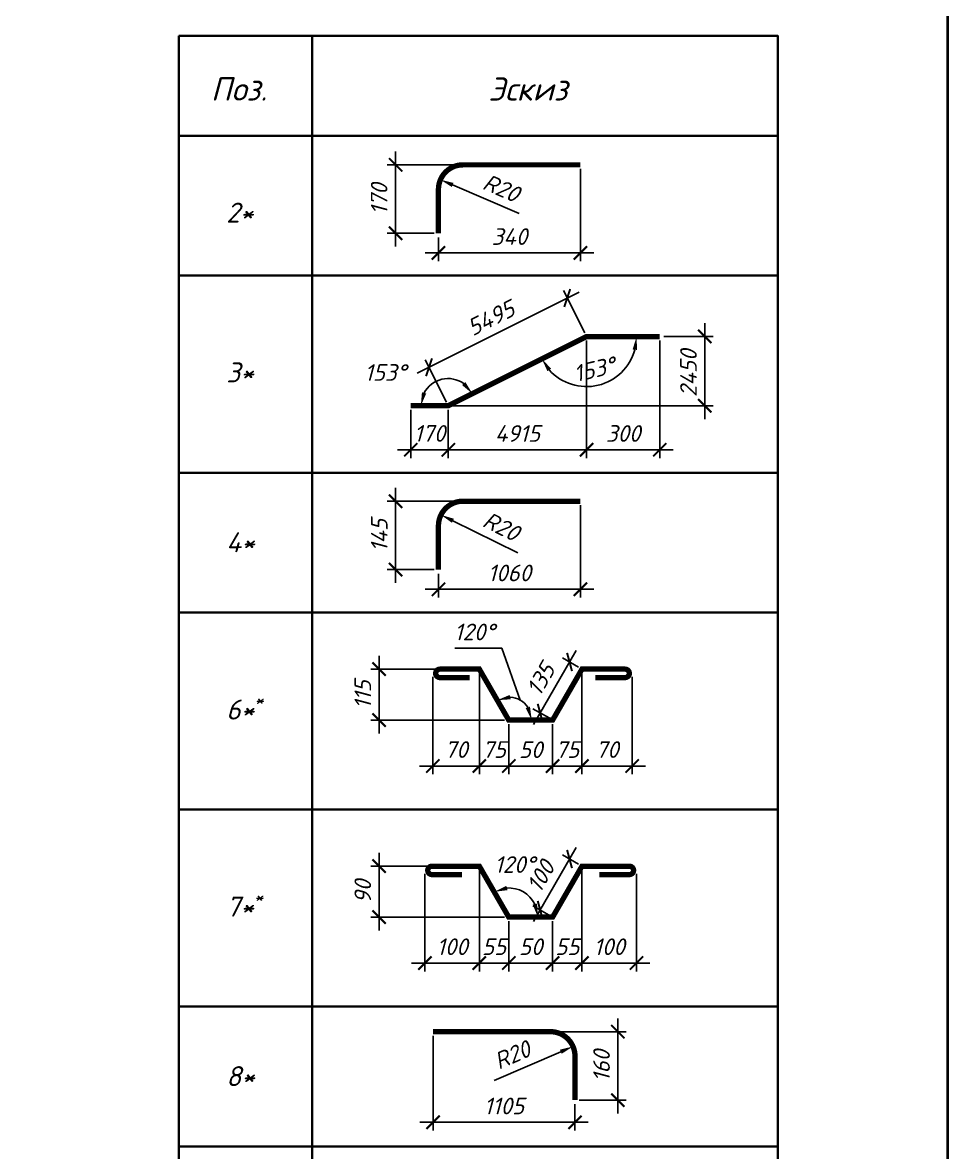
# Model space of a CAD drawing. Header units: millimetres. Extents: x -79646 to 95064, y -231229 to -58107.
# Drawn here: x 57563 to 71457, y -214370 to -197402 of the extents above; entities that cross this region are included whole.
import ezdxf

# ---------------------------------------------------------------- set-up
doc = ezdxf.new("R2010")
doc.units = ezdxf.units.MM
doc.header["$PDMODE"] = 3
doc.layers.get('0').update_dxf_attribs({"lineweight": 5})
doc.layers.get('Defpoints').update_dxf_attribs({"lineweight": 0})
for name, color, linetype, lineweight in [('#Dimensions', 7, 'Continuous', 9), ('#Арматура', 152, 'Continuous', 30), ('k_ Рамка', 7, 'Continuous', 35)]:
    doc.layers.add(name, color=color, linetype=linetype, lineweight=lineweight)
doc.styles.add('ESKDW', font='eskdw.shx', dxfattribs={"oblique": 15})
doc.styles.add('STEP PR', font='isocpeui.ttf')
doc.dimstyles.new('SPDS', dxfattribs={"dimscale": 50, "dimtxt": 2.5, "dimasz": 2, "dimexe": 1.25, "dimexo": 0.625, "dimtad": 1, "dimdec": 0, "dimrnd": 0.001, "dimtxsty": 'ESKDW', "dimblk": 'ARCHTICK', "dimcen": 2.5, "dimdle": 2, "dimclrd": 256, "dimclre": 256, "dimclrt": 7, "dimadec": 0, "dimazin": 2, "dimtfac": 0.75, "dimtdec": 0, "dimtmove": 1, "dimatfit": 3, "dimfxl": 1, "dimtolj": 1, "dimarcsym": 1})

# ---------------------------------------------------------------- blocks, each defined once
blk = doc.blocks.new('_ArchTick')
at = {"color": 0, "linetype": 'ByBlock', "const_width": 0.15}
blk.add_lwpolyline([(-0.5, -0.5), (0.5, 0.5)], dxfattribs=at)
blk = doc.blocks.new('*D1271')
at = {"layer": '#Dimensions', "lineweight": -2, "transparency": 16777216}
for p, q in [((63608, -210186), (63608, -211651)), ((64425, -210134), (64425, -211651)), ((63408, -211526), (64625, -211526))]:
    blk.add_line(p, q, dxfattribs=at)
at = {"layer": 'Defpoints', "color": 0, "lineweight": 0, "transparency": 16777216}
for p in [(63608, -210123), (64425, -210071), (64425, -211526)]:
    blk.add_point(p, dxfattribs=at)
at = {"layer": '#Dimensions', "lineweight": -2, "transparency": 16777216, "xscale": 200, "yscale": 200, "zscale": 200, "rotation": 180}
blk.add_blockref('_ArchTick', (63608, -211526), dxfattribs=at)
at = {"layer": '#Dimensions', "lineweight": -2, "transparency": 16777216, "xscale": 200, "yscale": 200, "zscale": 200}
blk.add_blockref('_ArchTick', (64425, -211526), dxfattribs=at)
at = {"layer": '#Dimensions', "transparency": 16777216, "insert": (64016, -211281), "char_height": 250, "attachment_point": 5, "style": 'STEP PR'}
blk.add_mtext('\\A1;100', dxfattribs=at)
blk = doc.blocks.new('*D1272')
at = {"layer": '#Dimensions', "lineweight": -2, "transparency": 16777216}
for p, q in [((64425, -210134), (64425, -211651)), ((64867, -210899), (64867, -211651)), ((64225, -211526), (65067, -211526))]:
    blk.add_line(p, q, dxfattribs=at)
at = {"layer": 'Defpoints', "color": 0, "lineweight": 0, "transparency": 16777216}
for p in [(64425, -210071), (64867, -210836), (64867, -211526)]:
    blk.add_point(p, dxfattribs=at)
at = {"layer": '#Dimensions', "lineweight": -2, "transparency": 16777216, "xscale": 200, "yscale": 200, "zscale": 200, "rotation": 180}
blk.add_blockref('_ArchTick', (64425, -211526), dxfattribs=at)
at = {"layer": '#Dimensions', "lineweight": -2, "transparency": 16777216, "xscale": 200, "yscale": 200, "zscale": 200}
blk.add_blockref('_ArchTick', (64867, -211526), dxfattribs=at)
at = {"layer": '#Dimensions', "transparency": 16777216, "insert": (64646, -211281), "char_height": 250, "attachment_point": 5, "style": 'STEP PR'}
blk.add_mtext('\\A1;55', dxfattribs=at)
blk = doc.blocks.new('*D1273')
at = {"layer": '#Dimensions', "lineweight": -2, "transparency": 16777216}
for p, q in [((64867, -210899), (64867, -211651)), ((65526, -210899), (65526, -211651)), ((64667, -211526), (65726, -211526))]:
    blk.add_line(p, q, dxfattribs=at)
at = {"layer": 'Defpoints', "color": 0, "lineweight": 0, "transparency": 16777216}
for p in [(64867, -210836), (65526, -210836), (65526, -211526)]:
    blk.add_point(p, dxfattribs=at)
at = {"layer": '#Dimensions', "lineweight": -2, "transparency": 16777216, "xscale": 200, "yscale": 200, "zscale": 200, "rotation": 180}
blk.add_blockref('_ArchTick', (64867, -211526), dxfattribs=at)
at = {"layer": '#Dimensions', "lineweight": -2, "transparency": 16777216, "xscale": 200, "yscale": 200, "zscale": 200}
blk.add_blockref('_ArchTick', (65526, -211526), dxfattribs=at)
at = {"layer": '#Dimensions', "transparency": 16777216, "insert": (65196, -211281), "char_height": 250, "attachment_point": 5, "style": 'STEP PR'}
blk.add_mtext('\\A1;50', dxfattribs=at)
blk = doc.blocks.new('*D1274')
at = {"layer": '#Dimensions', "lineweight": -2, "transparency": 16777216}
for p, q in [((62919, -211036), (62919, -209871)), ((63651, -210071), (62794, -210071)), ((64804, -210836), (62794, -210836))]:
    blk.add_line(p, q, dxfattribs=at)
at = {"layer": 'Defpoints', "color": 0, "lineweight": 0, "transparency": 16777216}
for p in [(62919, -210071), (63713, -210071), (64867, -210836)]:
    blk.add_point(p, dxfattribs=at)
at = {"layer": '#Dimensions', "lineweight": -2, "transparency": 16777216, "xscale": 200, "yscale": 200, "zscale": 200}
for p, rotation in [((62919, -210071), 90), ((62919, -210836), 270)]:
    blk.add_blockref('_ArchTick', p, dxfattribs=dict(at, rotation=rotation))
at = {"layer": '#Dimensions', "transparency": 16777216, "insert": (62674, -210454), "char_height": 250, "attachment_point": 5, "rotation": 90, "style": 'STEP PR'}
blk.add_mtext('\\A1;90', dxfattribs=at)
blk = doc.blocks.new('*D1275')
at = {"layer": '#Dimensions', "lineweight": -2, "transparency": 16777216}
for p, q in [((65967, -210134), (65967, -211651)), ((66785, -210186), (66785, -211651)), ((66985, -211526), (65767, -211526))]:
    blk.add_line(p, q, dxfattribs=at)
at = {"layer": 'Defpoints', "color": 0, "lineweight": 0, "transparency": 16777216}
for p in [(65967, -210071), (66785, -210123), (65967, -211526)]:
    blk.add_point(p, dxfattribs=at)
at = {"layer": '#Dimensions', "lineweight": -2, "transparency": 16777216, "xscale": 200, "yscale": 200, "zscale": 200, "rotation": 180}
blk.add_blockref('_ArchTick', (65967, -211526), dxfattribs=at)
at = {"layer": '#Dimensions', "lineweight": -2, "transparency": 16777216, "xscale": 200, "yscale": 200, "zscale": 200}
blk.add_blockref('_ArchTick', (66785, -211526), dxfattribs=at)
at = {"layer": '#Dimensions', "transparency": 16777216, "insert": (66376, -211281), "char_height": 250, "attachment_point": 5, "style": 'STEP PR'}
blk.add_mtext('\\A1;100', dxfattribs=at)
blk = doc.blocks.new('*D1276')
at = {"layer": '#Dimensions', "lineweight": -2, "transparency": 16777216}
for p, q in [((65967, -210134), (65967, -211651)), ((65526, -210899), (65526, -211651)), ((66167, -211526), (65326, -211526))]:
    blk.add_line(p, q, dxfattribs=at)
at = {"layer": 'Defpoints', "color": 0, "lineweight": 0, "transparency": 16777216}
for p in [(65967, -210071), (65526, -210836), (65526, -211526)]:
    blk.add_point(p, dxfattribs=at)
at = {"layer": '#Dimensions', "lineweight": -2, "transparency": 16777216, "xscale": 200, "yscale": 200, "zscale": 200, "rotation": 180}
blk.add_blockref('_ArchTick', (65526, -211526), dxfattribs=at)
at = {"layer": '#Dimensions', "lineweight": -2, "transparency": 16777216, "xscale": 200, "yscale": 200, "zscale": 200}
blk.add_blockref('_ArchTick', (65967, -211526), dxfattribs=at)
at = {"layer": '#Dimensions', "transparency": 16777216, "insert": (65746, -211281), "char_height": 250, "attachment_point": 5, "style": 'STEP PR'}
blk.add_mtext('\\A1;55', dxfattribs=at)
blk = doc.blocks.new('*D1292')
at = {"layer": '#Dimensions', "lineweight": -2, "transparency": 16777216}
for p, q in [((65943, -199601), (65943, -200986)), ((63811, -200629), (63811, -200986)), ((63611, -200861), (66143, -200861))]:
    blk.add_line(p, q, dxfattribs=at)
at = {"layer": 'Defpoints', "color": 0, "lineweight": 0, "transparency": 16777216}
for p in [(65943, -199538), (63811, -200567), (65943, -200861)]:
    blk.add_point(p, dxfattribs=at)
at = {"layer": '#Dimensions', "lineweight": -2, "transparency": 16777216, "xscale": 200, "yscale": 200, "zscale": 200, "rotation": 180}
blk.add_blockref('_ArchTick', (63811, -200861), dxfattribs=at)
at = {"layer": '#Dimensions', "lineweight": -2, "transparency": 16777216, "xscale": 200, "yscale": 200, "zscale": 200}
blk.add_blockref('_ArchTick', (65943, -200861), dxfattribs=at)
at = {"layer": '#Dimensions', "transparency": 16777216, "insert": (64877, -200616), "char_height": 250, "attachment_point": 5, "style": 'STEP PR'}
blk.add_mtext('\\A1;340', dxfattribs=at)
blk = doc.blocks.new('*D1280')
at = {"layer": '#Dimensions', "lineweight": -2, "transparency": 16777216}
for p, q in [((63167, -199338), (63167, -200767)), ((65881, -199538), (63042, -199538)), ((63748, -200567), (63042, -200567))]:
    blk.add_line(p, q, dxfattribs=at)
at = {"layer": 'Defpoints', "color": 0, "lineweight": 0, "transparency": 16777216}
for p in [(65943, -199538), (63167, -200567), (63811, -200567)]:
    blk.add_point(p, dxfattribs=at)
at = {"layer": '#Dimensions', "lineweight": -2, "transparency": 16777216, "xscale": 200, "yscale": 200, "zscale": 200}
for p, rotation in [((63167, -199538), 90), ((63167, -200567), 270)]:
    blk.add_blockref('_ArchTick', p, dxfattribs=dict(at, rotation=rotation))
at = {"layer": '#Dimensions', "transparency": 16777216, "insert": (62920, -200053), "char_height": 250, "attachment_point": 5, "rotation": 90, "style": 'STEP PR'}
blk.add_mtext('\\A1;170', dxfattribs=at)
blk = doc.blocks.new('*D1290')
at = {"layer": '#Dimensions', "lineweight": -2, "transparency": 16777216}
blk.add_arc((63955, -203157), 409, 54.8737, 151.6913, dxfattribs=at)
at = {"layer": '#Dimensions', "lineweight": 0, "transparency": 16777216}
for points in [[(64216, -202801), (64165, -202845), (64321, -202975)], [(63627, -202972), (63563, -202955), (63546, -203157)]]:
    blk.add_solid(points, dxfattribs=at)
at = {"layer": 'Defpoints', "color": 0, "lineweight": 0, "transparency": 16777216}
for p in [(64042, -202758), (64633, -202819), (63395, -203157), (63951, -203157), (63959, -203155)]:
    blk.add_point(p, dxfattribs=at)
at = {"layer": '#Dimensions', "transparency": 16777216, "insert": (63013, -202657), "char_height": 250, "attachment_point": 5, "style": 'STEP PR'}
blk.add_mtext('\\A1;153°', dxfattribs=at)
blk = doc.blocks.new('*D1291')
at = {"layer": '#Dimensions', "lineweight": -2, "transparency": 16777216}
blk.add_arc((66036, -202117), 752, 221.8518, 344.7133, dxfattribs=at)
at = {"layer": '#Dimensions', "lineweight": 0, "transparency": 16777216}
for points in [[(66728, -202311), (66794, -202320), (66788, -202117)], [(65448, -202637), (65504, -202600), (65364, -202453)]]:
    blk.add_solid(points, dxfattribs=at)
at = {"layer": 'Defpoints', "color": 0, "lineweight": 0, "transparency": 16777216}
for p in [(66036, -202117), (66036, -202117), (67136, -202117), (64633, -202819), (65876, -202851)]:
    blk.add_point(p, dxfattribs=at)
at = {"layer": '#Dimensions', "transparency": 16777216, "insert": (66153, -202610), "char_height": 250, "attachment_point": 5, "rotation": 13.2825, "style": 'STEP PR'}
blk.add_mtext('\\A1;153°', dxfattribs=at)
blk = doc.blocks.new('*D1277')
at = {"layer": '#Dimensions', "lineweight": -2, "transparency": 16777216}
for p, q in [((63395, -203220), (63395, -203943)), ((63959, -203220), (63959, -203943)), ((63195, -203818), (64159, -203818))]:
    blk.add_line(p, q, dxfattribs=at)
at = {"layer": 'Defpoints', "color": 0, "lineweight": 0, "transparency": 16777216}
for p in [(63395, -203157), (63959, -203157), (63959, -203818)]:
    blk.add_point(p, dxfattribs=at)
at = {"layer": '#Dimensions', "lineweight": -2, "transparency": 16777216, "xscale": 200, "yscale": 200, "zscale": 200, "rotation": 180}
blk.add_blockref('_ArchTick', (63395, -203818), dxfattribs=at)
at = {"layer": '#Dimensions', "lineweight": -2, "transparency": 16777216, "xscale": 200, "yscale": 200, "zscale": 200}
blk.add_blockref('_ArchTick', (63959, -203818), dxfattribs=at)
at = {"layer": '#Dimensions', "transparency": 16777216, "insert": (63677, -203572), "char_height": 250, "attachment_point": 5, "style": 'STEP PR'}
blk.add_mtext('\\A1;170', dxfattribs=at)
blk = doc.blocks.new('*D1278')
at = {"layer": '#Dimensions', "lineweight": -2, "transparency": 16777216}
for p, q in [((66036, -202179), (66036, -203943)), ((63959, -203220), (63959, -203943)), ((63759, -203818), (66236, -203818))]:
    blk.add_line(p, q, dxfattribs=at)
at = {"layer": 'Defpoints', "color": 0, "lineweight": 0, "transparency": 16777216}
for p in [(66036, -202117), (63959, -203157), (66036, -203818)]:
    blk.add_point(p, dxfattribs=at)
at = {"layer": '#Dimensions', "lineweight": -2, "transparency": 16777216, "xscale": 200, "yscale": 200, "zscale": 200, "rotation": 180}
blk.add_blockref('_ArchTick', (63959, -203818), dxfattribs=at)
at = {"layer": '#Dimensions', "lineweight": -2, "transparency": 16777216, "xscale": 200, "yscale": 200, "zscale": 200}
blk.add_blockref('_ArchTick', (66036, -203818), dxfattribs=at)
at = {"layer": '#Dimensions', "transparency": 16777216, "insert": (64998, -203573), "char_height": 250, "attachment_point": 5, "style": 'STEP PR'}
blk.add_mtext('\\A1;4915', dxfattribs=at)
blk = doc.blocks.new('*D1281')
at = {"layer": '#Dimensions', "lineweight": -2, "transparency": 16777216}
for p, q in [((66036, -202179), (66036, -203943)), ((67136, -202179), (67136, -203943)), ((65836, -203818), (67336, -203818))]:
    blk.add_line(p, q, dxfattribs=at)
at = {"layer": 'Defpoints', "color": 0, "lineweight": 0, "transparency": 16777216}
for p in [(66036, -202117), (67136, -202117), (67136, -203818)]:
    blk.add_point(p, dxfattribs=at)
at = {"layer": '#Dimensions', "lineweight": -2, "transparency": 16777216, "xscale": 200, "yscale": 200, "zscale": 200, "rotation": 180}
blk.add_blockref('_ArchTick', (66036, -203818), dxfattribs=at)
at = {"layer": '#Dimensions', "lineweight": -2, "transparency": 16777216, "xscale": 200, "yscale": 200, "zscale": 200}
blk.add_blockref('_ArchTick', (67136, -203818), dxfattribs=at)
at = {"layer": '#Dimensions', "transparency": 16777216, "insert": (66586, -203573), "char_height": 250, "attachment_point": 5, "style": 'STEP PR'}
blk.add_mtext('\\A1;300', dxfattribs=at)
blk = doc.blocks.new('*D1282')
at = {"layer": '#Dimensions', "lineweight": -2, "transparency": 16777216}
for p, q in [((67812, -201917), (67812, -203357)), ((67198, -202117), (67937, -202117)), ((64013, -203157), (67937, -203157))]:
    blk.add_line(p, q, dxfattribs=at)
at = {"layer": 'Defpoints', "color": 0, "lineweight": 0, "transparency": 16777216}
for p in [(67136, -202117), (63951, -203157), (67812, -203157)]:
    blk.add_point(p, dxfattribs=at)
at = {"layer": '#Dimensions', "lineweight": -2, "transparency": 16777216, "xscale": 200, "yscale": 200, "zscale": 200}
for p, rotation in [((67812, -202117), 90), ((67812, -203157), 270)]:
    blk.add_blockref('_ArchTick', p, dxfattribs=dict(at, rotation=rotation))
at = {"layer": '#Dimensions', "transparency": 16777216, "insert": (67567, -202669), "char_height": 250, "attachment_point": 5, "rotation": 90, "style": 'STEP PR'}
blk.add_mtext('\\A1;2450', dxfattribs=at)
blk = doc.blocks.new('*D1279')
at = {"layer": '#Dimensions', "lineweight": -2, "transparency": 16777216}
for p, q in [((63490, -202669), (65925, -201449)), ((66008, -202061), (65690, -201427)), ((63931, -203102), (63613, -202467))]:
    blk.add_line(p, q, dxfattribs=at)
at = {"layer": 'Defpoints', "color": 0, "lineweight": 0, "transparency": 16777216}
for p in [(65746, -201538), (66036, -202117), (63959, -203157)]:
    blk.add_point(p, dxfattribs=at)
at = {"layer": '#Dimensions', "lineweight": -2, "transparency": 16777216, "xscale": 200, "yscale": 200, "zscale": 200}
for p, rotation in [((65746, -201538), 26.60929925310352), ((63669, -202579), 206.6092992531036)]:
    blk.add_blockref('_ArchTick', p, dxfattribs=dict(at, rotation=rotation))
at = {"layer": '#Dimensions', "transparency": 16777216, "insert": (64598, -201840), "char_height": 250, "attachment_point": 5, "rotation": 26.6093, "style": 'STEP PR'}
blk.add_mtext('\\A1;5495', dxfattribs=at)
blk = doc.blocks.new('*D1293')
at = {"layer": '#Dimensions', "lineweight": -2, "transparency": 16777216}
for p, q in [((65943, -204652), (65943, -206038)), ((63811, -205681), (63811, -206038)), ((63611, -205913), (66143, -205913))]:
    blk.add_line(p, q, dxfattribs=at)
at = {"layer": 'Defpoints', "color": 0, "lineweight": 0, "transparency": 16777216}
for p in [(65943, -204590), (63811, -205618), (65943, -205913)]:
    blk.add_point(p, dxfattribs=at)
at = {"layer": '#Dimensions', "lineweight": -2, "transparency": 16777216, "xscale": 200, "yscale": 200, "zscale": 200, "rotation": 180}
blk.add_blockref('_ArchTick', (63811, -205913), dxfattribs=at)
at = {"layer": '#Dimensions', "lineweight": -2, "transparency": 16777216, "xscale": 200, "yscale": 200, "zscale": 200}
blk.add_blockref('_ArchTick', (65943, -205913), dxfattribs=at)
at = {"layer": '#Dimensions', "transparency": 16777216, "insert": (64877, -205668), "char_height": 250, "attachment_point": 5, "style": 'STEP PR'}
blk.add_mtext('\\A1;1060', dxfattribs=at)
blk = doc.blocks.new('*D1283')
at = {"layer": '#Dimensions', "lineweight": -2, "transparency": 16777216}
for p, q in [((63167, -204390), (63167, -205818)), ((65881, -204590), (63042, -204590)), ((63748, -205618), (63042, -205618))]:
    blk.add_line(p, q, dxfattribs=at)
at = {"layer": 'Defpoints', "color": 0, "lineweight": 0, "transparency": 16777216}
for p in [(65943, -204590), (63167, -205618), (63811, -205618)]:
    blk.add_point(p, dxfattribs=at)
at = {"layer": '#Dimensions', "lineweight": -2, "transparency": 16777216, "xscale": 200, "yscale": 200, "zscale": 200}
for p, rotation in [((63167, -204590), 90), ((63167, -205618), 270)]:
    blk.add_blockref('_ArchTick', p, dxfattribs=dict(at, rotation=rotation))
at = {"layer": '#Dimensions', "transparency": 16777216, "insert": (62922, -205104), "char_height": 250, "attachment_point": 5, "rotation": 90, "style": 'STEP PR'}
blk.add_mtext('\\A1;145', dxfattribs=at)
blk = doc.blocks.new('*D1287')
at = {"layer": '#Dimensions', "lineweight": -2, "transparency": 16777216}
for p, q in [((65239, -210902), (65880, -209790)), ((65913, -210040), (65672, -209901)), ((65472, -210805), (65230, -210666))]:
    blk.add_line(p, q, dxfattribs=at)
at = {"layer": 'Defpoints', "color": 0, "lineweight": 0, "transparency": 16777216}
for p in [(65780, -209964), (65967, -210071), (65526, -210836)]:
    blk.add_point(p, dxfattribs=at)
at = {"layer": '#Dimensions', "lineweight": -2, "transparency": 16777216, "xscale": 200, "yscale": 200, "zscale": 200}
for p, rotation in [((65780, -209964), 60.00000000000357), ((65339, -210729), 240.0000000000036)]:
    blk.add_blockref('_ArchTick', p, dxfattribs=dict(at, rotation=rotation))
at = {"layer": '#Dimensions', "transparency": 16777216, "insert": (65347, -210224), "char_height": 250, "attachment_point": 5, "rotation": 60, "style": 'STEP PR'}
blk.add_mtext('\\A1;100', dxfattribs=at)
blk = doc.blocks.new('*D1286')
at = {"layer": '#Dimensions', "lineweight": -2, "transparency": 16777216}
blk.add_arc((64867, -210836), 438, 26.3948, 93.6052, dxfattribs=at)
at = {"layer": '#Dimensions', "lineweight": 0, "transparency": 16777216}
for points in [[(64849, -210431), (64830, -210367), (64648, -210457)], [(65292, -210634), (65227, -210649), (65305, -210836)]]:
    blk.add_solid(points, dxfattribs=at)
at = {"layer": 'Defpoints', "color": 0, "lineweight": 0, "transparency": 16777216}
for p in [(64425, -210071), (65202, -210555), (64867, -210836), (64867, -210836), (65526, -210836)]:
    blk.add_point(p, dxfattribs=at)
at = {"layer": '#Dimensions', "transparency": 16777216, "insert": (64956, -210047), "char_height": 250, "attachment_point": 5, "style": 'STEP PR'}
blk.add_mtext('\\A1;120°', dxfattribs=at)
blk = doc.blocks.new('*D1288')
at = {"layer": '#Dimensions', "lineweight": -2, "transparency": 16777216}
for p, q in [((63730, -212619), (63730, -214043)), ((65862, -213647), (65862, -214043)), ((66062, -213918), (63530, -213918))]:
    blk.add_line(p, q, dxfattribs=at)
at = {"layer": 'Defpoints', "color": 0, "lineweight": 0, "transparency": 16777216}
for p in [(63730, -212557), (65862, -213585), (63730, -213918)]:
    blk.add_point(p, dxfattribs=at)
at = {"layer": '#Dimensions', "lineweight": -2, "transparency": 16777216, "xscale": 200, "yscale": 200, "zscale": 200, "rotation": 180}
blk.add_blockref('_ArchTick', (63730, -213918), dxfattribs=at)
at = {"layer": '#Dimensions', "lineweight": -2, "transparency": 16777216, "xscale": 200, "yscale": 200, "zscale": 200}
blk.add_blockref('_ArchTick', (65862, -213918), dxfattribs=at)
at = {"layer": '#Dimensions', "transparency": 16777216, "insert": (64796, -213673), "char_height": 250, "attachment_point": 5, "style": 'STEP PR'}
blk.add_mtext('\\A1;1105', dxfattribs=at)
blk = doc.blocks.new('*D1268')
at = {"layer": '#Dimensions', "lineweight": -2, "transparency": 16777216}
for p, q in [((66506, -212357), (66506, -213785)), ((65556, -212557), (66631, -212557)), ((65925, -213585), (66631, -213585))]:
    blk.add_line(p, q, dxfattribs=at)
at = {"layer": 'Defpoints', "color": 0, "lineweight": 0, "transparency": 16777216}
for p in [(65493, -212557), (65862, -213585), (66506, -213585)]:
    blk.add_point(p, dxfattribs=at)
at = {"layer": '#Dimensions', "lineweight": -2, "transparency": 16777216, "xscale": 200, "yscale": 200, "zscale": 200}
for p, rotation in [((66506, -212557), 90), ((66506, -213585), 270)]:
    blk.add_blockref('_ArchTick', p, dxfattribs=dict(at, rotation=rotation))
at = {"layer": '#Dimensions', "transparency": 16777216, "insert": (66261, -213071), "char_height": 250, "attachment_point": 5, "rotation": 90, "style": 'STEP PR'}
blk.add_mtext('\\A1;160', dxfattribs=at)
blk = doc.blocks.new('*D1307')
at = {"layer": '#Dimensions', "lineweight": -2, "transparency": 16777216}
for p, q in [((63726, -207227), (63726, -208692)), ((64425, -207175), (64425, -208692)), ((63526, -208567), (64625, -208567))]:
    blk.add_line(p, q, dxfattribs=at)
at = {"layer": 'Defpoints', "color": 0, "lineweight": 0, "transparency": 16777216}
for p in [(63726, -207164), (64425, -207112), (64425, -208567)]:
    blk.add_point(p, dxfattribs=at)
at = {"layer": '#Dimensions', "lineweight": -2, "transparency": 16777216, "xscale": 200, "yscale": 200, "zscale": 200, "rotation": 180}
blk.add_blockref('_ArchTick', (63726, -208567), dxfattribs=at)
at = {"layer": '#Dimensions', "lineweight": -2, "transparency": 16777216, "xscale": 200, "yscale": 200, "zscale": 200}
blk.add_blockref('_ArchTick', (64425, -208567), dxfattribs=at)
at = {"layer": '#Dimensions', "transparency": 16777216, "insert": (64076, -208320), "char_height": 250, "attachment_point": 5, "style": 'STEP PR'}
blk.add_mtext('\\A1;70', dxfattribs=at)
blk = doc.blocks.new('*D1308')
at = {"layer": '#Dimensions', "lineweight": -2, "transparency": 16777216}
for p, q in [((64425, -207175), (64425, -208692)), ((64867, -207940), (64867, -208692)), ((64225, -208567), (65067, -208567))]:
    blk.add_line(p, q, dxfattribs=at)
at = {"layer": 'Defpoints', "color": 0, "lineweight": 0, "transparency": 16777216}
for p in [(64425, -207112), (64867, -207877), (64867, -208567)]:
    blk.add_point(p, dxfattribs=at)
at = {"layer": '#Dimensions', "lineweight": -2, "transparency": 16777216, "xscale": 200, "yscale": 200, "zscale": 200, "rotation": 180}
blk.add_blockref('_ArchTick', (64425, -208567), dxfattribs=at)
at = {"layer": '#Dimensions', "lineweight": -2, "transparency": 16777216, "xscale": 200, "yscale": 200, "zscale": 200}
blk.add_blockref('_ArchTick', (64867, -208567), dxfattribs=at)
at = {"layer": '#Dimensions', "transparency": 16777216, "insert": (64646, -208320), "char_height": 250, "attachment_point": 5, "style": 'STEP PR'}
blk.add_mtext('\\A1;75', dxfattribs=at)
blk = doc.blocks.new('*D1309')
at = {"layer": '#Dimensions', "lineweight": -2, "transparency": 16777216}
for p, q in [((64867, -207940), (64867, -208692)), ((65526, -207940), (65526, -208692)), ((64667, -208567), (65726, -208567))]:
    blk.add_line(p, q, dxfattribs=at)
at = {"layer": 'Defpoints', "color": 0, "lineweight": 0, "transparency": 16777216}
for p in [(64867, -207877), (65526, -207877), (65526, -208567)]:
    blk.add_point(p, dxfattribs=at)
at = {"layer": '#Dimensions', "lineweight": -2, "transparency": 16777216, "xscale": 200, "yscale": 200, "zscale": 200, "rotation": 180}
blk.add_blockref('_ArchTick', (64867, -208567), dxfattribs=at)
at = {"layer": '#Dimensions', "lineweight": -2, "transparency": 16777216, "xscale": 200, "yscale": 200, "zscale": 200}
blk.add_blockref('_ArchTick', (65526, -208567), dxfattribs=at)
at = {"layer": '#Dimensions', "transparency": 16777216, "insert": (65196, -208322), "char_height": 250, "attachment_point": 5, "style": 'STEP PR'}
blk.add_mtext('\\A1;50', dxfattribs=at)
blk = doc.blocks.new('*D1310')
at = {"layer": '#Dimensions', "lineweight": -2, "transparency": 16777216}
for p, q in [((62919, -208077), (62919, -206912)), ((63769, -207112), (62794, -207112)), ((64804, -207877), (62794, -207877))]:
    blk.add_line(p, q, dxfattribs=at)
at = {"layer": 'Defpoints', "color": 0, "lineweight": 0, "transparency": 16777216}
for p in [(62919, -207112), (63832, -207112), (64867, -207877)]:
    blk.add_point(p, dxfattribs=at)
at = {"layer": '#Dimensions', "lineweight": -2, "transparency": 16777216, "xscale": 200, "yscale": 200, "zscale": 200}
for p, rotation in [((62919, -207112), 90), ((62919, -207877), 270)]:
    blk.add_blockref('_ArchTick', p, dxfattribs=dict(at, rotation=rotation))
at = {"layer": '#Dimensions', "transparency": 16777216, "insert": (62674, -207495), "char_height": 250, "attachment_point": 5, "rotation": 90, "style": 'STEP PR'}
blk.add_mtext('\\A1;115', dxfattribs=at)
blk = doc.blocks.new('*D1311')
at = {"layer": '#Dimensions', "lineweight": -2, "transparency": 16777216}
for p, q in [((65967, -207175), (65967, -208692)), ((66721, -207227), (66721, -208692)), ((66921, -208567), (65767, -208567))]:
    blk.add_line(p, q, dxfattribs=at)
at = {"layer": 'Defpoints', "color": 0, "lineweight": 0, "transparency": 16777216}
for p in [(65967, -207112), (66721, -207164), (65967, -208567)]:
    blk.add_point(p, dxfattribs=at)
at = {"layer": '#Dimensions', "lineweight": -2, "transparency": 16777216, "xscale": 200, "yscale": 200, "zscale": 200, "rotation": 180}
blk.add_blockref('_ArchTick', (65967, -208567), dxfattribs=at)
at = {"layer": '#Dimensions', "lineweight": -2, "transparency": 16777216, "xscale": 200, "yscale": 200, "zscale": 200}
blk.add_blockref('_ArchTick', (66721, -208567), dxfattribs=at)
at = {"layer": '#Dimensions', "transparency": 16777216, "insert": (66344, -208320), "char_height": 250, "attachment_point": 5, "style": 'STEP PR'}
blk.add_mtext('\\A1;70', dxfattribs=at)
blk = doc.blocks.new('*D1312')
at = {"layer": '#Dimensions', "lineweight": -2, "transparency": 16777216}
for p, q in [((65967, -207175), (65967, -208692)), ((65526, -207940), (65526, -208692)), ((66167, -208567), (65326, -208567))]:
    blk.add_line(p, q, dxfattribs=at)
at = {"layer": 'Defpoints', "color": 0, "lineweight": 0, "transparency": 16777216}
for p in [(65967, -207112), (65526, -207877), (65526, -208567)]:
    blk.add_point(p, dxfattribs=at)
at = {"layer": '#Dimensions', "lineweight": -2, "transparency": 16777216, "xscale": 200, "yscale": 200, "zscale": 200, "rotation": 180}
blk.add_blockref('_ArchTick', (65526, -208567), dxfattribs=at)
at = {"layer": '#Dimensions', "lineweight": -2, "transparency": 16777216, "xscale": 200, "yscale": 200, "zscale": 200}
blk.add_blockref('_ArchTick', (65967, -208567), dxfattribs=at)
at = {"layer": '#Dimensions', "transparency": 16777216, "insert": (65746, -208320), "char_height": 250, "attachment_point": 5, "style": 'STEP PR'}
blk.add_mtext('\\A1;75', dxfattribs=at)
blk = doc.blocks.new('*D1313')
at = {"layer": '#Dimensions', "lineweight": -2, "transparency": 16777216}
for p, q in [((65239, -207943), (65880, -206831)), ((65913, -207081), (65672, -206942)), ((65472, -207846), (65230, -207707))]:
    blk.add_line(p, q, dxfattribs=at)
at = {"layer": 'Defpoints', "color": 0, "lineweight": 0, "transparency": 16777216}
for p in [(65780, -207005), (65967, -207112), (65526, -207877)]:
    blk.add_point(p, dxfattribs=at)
at = {"layer": '#Dimensions', "lineweight": -2, "transparency": 16777216, "xscale": 200, "yscale": 200, "zscale": 200}
for p, rotation in [((65780, -207005), 60.00000000000357), ((65339, -207770), 240.0000000000036)]:
    blk.add_blockref('_ArchTick', p, dxfattribs=dict(at, rotation=rotation))
at = {"layer": '#Dimensions', "transparency": 16777216, "insert": (65347, -207265), "char_height": 250, "attachment_point": 5, "rotation": 60, "style": 'STEP PR'}
blk.add_mtext('\\A1;135', dxfattribs=at)
blk = doc.blocks.new('*D1314')
at = {"layer": '#Dimensions', "lineweight": -2, "transparency": 16777216}
for p, q in [((64765, -206799), (64059, -206799)), ((65039, -207578), (64765, -206799))]:
    blk.add_line(p, q, dxfattribs=at)
blk.add_arc((64867, -207877), 346, 33.6469, 86.3531, dxfattribs=at)
at = {"layer": '#Dimensions', "lineweight": 0, "transparency": 16777216}
for points in [[(64896, -207565), (64881, -207500), (64694, -207578)], [(65186, -207676), (65122, -207696), (65212, -207877)]]:
    blk.add_solid(points, dxfattribs=at)
at = {"layer": 'Defpoints', "color": 0, "lineweight": 0, "transparency": 16777216}
for p in [(64425, -207112), (65131, -207655), (64867, -207877), (64867, -207877), (65526, -207877)]:
    blk.add_point(p, dxfattribs=at)
at = {"layer": '#Dimensions', "transparency": 16777216, "insert": (64352, -206554), "char_height": 250, "attachment_point": 5, "style": 'STEP PR'}
blk.add_mtext('\\A1;120°', dxfattribs=at)
blk = doc.blocks.new('*D1415')
at = {"layer": '#Dimensions', "lineweight": -2, "transparency": 16777216}
blk.add_line((65024, -200269), (64024, -199841), dxfattribs=at)
at = {"layer": '#Dimensions', "lineweight": 0, "transparency": 16777216}
blk.add_solid([(64037, -199810), (64011, -199871), (63840, -199762)], dxfattribs=at)
at = {"layer": 'Defpoints', "color": 0, "lineweight": 0, "transparency": 16777216}
for p in [(63840, -199762), (64179, -199907)]:
    blk.add_point(p, dxfattribs=at)
at = {"layer": '#Dimensions', "transparency": 16777216, "insert": (64754, -199887), "char_height": 250, "attachment_point": 5, "rotation": 336.8218, "style": 'STEP PR'}
blk.add_mtext('\\A1;R20', dxfattribs=at)
blk = doc.blocks.new('*D1416')
at = {"layer": '#Dimensions', "lineweight": -2, "transparency": 16777216}
blk.add_line((65004, -205364), (64028, -204884), dxfattribs=at)
at = {"layer": '#Dimensions', "lineweight": 0, "transparency": 16777216}
blk.add_solid([(64043, -204854), (64013, -204914), (63849, -204796)], dxfattribs=at)
at = {"layer": 'Defpoints', "color": 0, "lineweight": 0, "transparency": 16777216}
for p in [(63849, -204796), (64179, -204959)]:
    blk.add_point(p, dxfattribs=at)
at = {"layer": '#Dimensions', "transparency": 16777216, "insert": (64754, -204969), "char_height": 250, "attachment_point": 5, "rotation": 333.8083, "style": 'STEP PR'}
blk.add_mtext('\\A1;R20', dxfattribs=at)
blk = doc.blocks.new('*D1417')
at = {"layer": '#Dimensions', "lineweight": -2, "transparency": 16777216}
blk.add_line((64650, -213290), (65648, -212858), dxfattribs=at)
at = {"layer": '#Dimensions', "lineweight": 0, "transparency": 16777216}
blk.add_solid([(65635, -212828), (65662, -212889), (65832, -212779)], dxfattribs=at)
at = {"layer": 'Defpoints', "color": 0, "lineweight": 0, "transparency": 16777216}
for p in [(65493, -212925), (65832, -212779)]:
    blk.add_point(p, dxfattribs=at)
at = {"layer": '#Dimensions', "transparency": 16777216, "insert": (64919, -212907), "char_height": 250, "attachment_point": 5, "rotation": 23.3834, "style": 'STEP PR'}
blk.add_mtext('\\A1;R20', dxfattribs=at)

msp = doc.modelspace()

# ---------------------------------------------------------------- linework, layer by layer
at = {"layer": '#Арматура', "const_width": 80}
for points in [[(65943.2656, -199538.49778), (64179.36794, -199538.49778, 0.4142135624), (63810.66794, -199907.19778), (63810.66794, -200566.77884)], [(63394.97872, -203157.43279), (63950.50029, -203157.43279, 0.1164338215), (63958.99735, -203155.4269), (64632.70618, -202818.57249), (66036.09106, -202116.88005), (67135.95434, -202116.88005)], [(65943.2656, -204589.99248), (64179.36794, -204589.99248, 0.4142135624), (63810.66794, -204958.69248), (63810.66794, -205618.27354)], [(66165.58011, -207238.45333), (66615.58011, -207238.45333, 1), (66615.58011, -207112.45333), (65967.31598, -207112.45333), (65525.64302, -207877.45333), (64866.70345, -207877.45333), (64425.03049, -207112.45333), (63831.84709, -207112.45333, 1), (63831.84709, -207238.45333), (64281.84709, -207238.45333)], [(66229.13593, -210197.48346), (66679.13593, -210197.48346, 1), (66679.13593, -210071.48346), (65967.31598, -210071.48346), (65525.64302, -210836.48346), (64866.70345, -210836.48346), (64425.03049, -210071.48346), (63713.21054, -210071.48346, 1), (63713.21054, -210197.48346), (64163.21054, -210197.48346)], [(63729.57255, -212556.71045), (65493.47021, -212556.71045, -0.4142135624), (65862.17021, -212925.41045), (65862.17021, -213584.99151)]]:
    msp.add_lwpolyline(points, format="xyb", dxfattribs=at)
at = {"color": 72, "lineweight": 40}
msp.add_lwpolyline([(5323.67698, -175775.61105), (71456.97055, -175775.61105), (71456.97055, -231229.22471), (5323.67698, -231229.22471)], close=True, dxfattribs=at)
at = {"layer": 'k_ Рамка'}
msp.add_lwpolyline([(59911.49398, -197602.87607), (68911.49398, -197602.87607), (68911.49398, -228598.02673), (59911.49398, -228598.02673)], close=True, dxfattribs=at)
for points in [[(61911.49398, -197602.87607), (61911.49398, -226498.02673)], [(59911.49398, -199102.87607), (68911.49398, -199102.87607)], [(59911.49398, -201202.87607), (68911.49398, -201202.87607)], [(59911.49398, -204161.9062), (68911.49398, -204161.9062)], [(59911.49398, -206261.9062), (68911.49398, -206261.9062)], [(59911.49398, -206261.9062), (68911.49398, -206261.9062)], [(59911.49398, -209220.93633), (68911.49398, -209220.93633)], [(59911.49398, -212179.96646), (68911.49398, -212179.96646)], [(59911.49398, -214279.96646), (68911.49398, -214279.96646)]]:
    msp.add_lwpolyline(points, dxfattribs=at)

# ---------------------------------------------------------------- texts
at = {"layer": 'k_ Рамка', "style": 'STEP PR'}
for s, p in [('Поз.', (60391.21459, -198574.03344)), ('Эскиз', (64559.47253, -198574.03344))]:
    msp.add_text(s, height=350, dxfattribs=at).set_placement(p)
at = {"layer": 'k_ Рамка', "char_height": 300, "width": 807.2699717, "attachment_point": 4, "line_spacing_factor": 1.2, "style": 'STEP PR'}
for s, insert in [('2*', (60621.34789, -200256.12762)), ('3*', (60621.34789, -202655.52059)), ('4*', (60621.34789, -205206.75644)), ('\\A1;6*{\\H0.7x;\\S*^ ;}', (60621.34789, -207668.07486)), ('\\A1;7*{\\H0.7x;\\S*^ ;}', (60621.34789, -210627.10499)), ('8*', (60621.34789, -213224.8167))]:
    msp.add_mtext(s, dxfattribs=dict(at, insert=insert))

# ---------------------------------------------------------------- dimensions: what is measured, and where the dimension line sits
at = {"layer": '#Dimensions'}
for base, p1, p2, angle, text, picture, middle in [((63166.81101, -200566.77884), (65943.2656, -199538.49778), (63810.66794, -200566.77884), 90, '170', '*D1280', (62920.20117, -200052.63831)), ((63166.81101, -205618.27354), (65943.2656, -204589.99248), (63810.66794, -205618.27354), 90, '145', '*D1283', (62921.81101, -205104.13301)), ((62919.27895, -207112.45333), (64866.70345, -207877.45333), (63831.84709, -207112.45333), 90, '115', '*D1310', (62674.27895, -207494.95333)), ((65967.31598, -208566.66254), (66721.27117, -207164.0143), (65967.31598, -207112.45333), 180, '70', '*D1311', (66344.29357, -208320.05269)), ((62919.27895, -210071.48346), (64866.70345, -210836.48346), (63713.21054, -210071.48346), 90, '90', '*D1274', (62674.27895, -210453.98346)), ((65967.31598, -211525.69267), (66784.827, -210123.04443), (65967.31598, -210071.48346), 180, '100', '*D1275', (66376.07149, -211280.69267)), ((66506.02713, -213584.99151), (65493.47032, -212556.71045), (65862.17021, -213584.99151), 90, '160', '*D1268', (66261.02713, -213070.85098)), ((63729.57255, -213918.03947), (65862.17021, -213584.99151), (63729.57255, -212556.71045), 180, '1105', '*D1288', (64795.87138, -213673.03947))]:
    dim = msp.add_linear_dim(base=base, p1=p1, p2=p2, angle=angle, text=text, dimstyle='SPDS', override={"dimscale": 100, "dimgap": 1.2, "dimrnd": 5, "dimtxsty": 'STEP PR', "dimblk1": 'ArchTick', "dimblk2": 'ArchTick', "dimsah": 1, "dimclrt": 256}, dxfattribs=at)
    dim.commit()
    dim.dimension.update_dxf_attribs({"geometry": picture, "text_midpoint": middle})
for base, p1, p2, text, picture, middle in [((65943.2656, -200861.35051), (63810.66794, -200566.77884), (65943.2656, -199538.49778), '340', '*D1292', (64876.96677, -200616.35051)), ((66036.09106, -203818.39734), (63958.99735, -203157.43279), (66036.09106, -202116.88005), '4915', '*D1278', (64997.5442, -203573.39734)), ((67135.95434, -203818.39734), (66036.09106, -202116.88005), (67135.95434, -202116.88005), '300', '*D1281', (66586.0227, -203573.39734)), ((65943.2656, -205912.84521), (63810.66794, -205618.27354), (65943.2656, -204589.99248), '1060', '*D1293', (64876.96677, -205667.84521)), ((64425.03049, -208566.66254), (63726.15603, -207164.0143), (64425.03049, -207112.45333), '70', '*D1307', (64075.59326, -208320.05269)), ((65525.64302, -208566.66254), (64866.70345, -207877.45333), (65525.64302, -207877.45333), '50', '*D1309', (65196.17324, -208321.66254)), ((64425.03049, -211525.69267), (63607.51948, -210123.04443), (64425.03049, -210071.48346), '100', '*D1271', (64016.27498, -211280.69267)), ((65525.64302, -211525.69267), (64866.70345, -210836.48346), (65525.64302, -210836.48346), '50', '*D1273', (65196.17324, -211280.69267))]:
    dim = msp.add_linear_dim(base=base, p1=p1, p2=p2, text=text, dimstyle='SPDS', override={"dimscale": 100, "dimgap": 1.2, "dimrnd": 5, "dimtxsty": 'STEP PR', "dimblk1": 'ArchTick', "dimblk2": 'ArchTick', "dimsah": 1, "dimclrt": 256}, dxfattribs=at)
    dim.commit()
    dim.dimension.update_dxf_attribs({"geometry": picture, "text_midpoint": middle})
for center, mpoint, picture, middle in [((64179.36794, -199907.19778), (63840.42759, -199762.08013), '*D1415', (64657.79027, -200112.03478)), ((64179.36794, -204958.69248), (63848.52517, -204795.95725), '*D1416', (64646.36034, -205188.39712)), ((65493.47021, -212925.41045), (65831.88879, -212779.08017), '*D1417', (65015.78436, -213131.95912))]:
    dim = msp.add_radius_dim(center=center, mpoint=mpoint, text='R20', dimstyle='SPDS', override={"dimscale": 100, "dimgap": 1.2, "dimrnd": 5, "dimtxsty": 'STEP PR', "dimblk1": 'ArchTick', "dimsah": 1, "dimclrt": 256}, dxfattribs=at)
    dim.commit()
    dim.dimension.update_dxf_attribs({"geometry": picture, "text_midpoint": middle, "dimtype": 164})
for p1, p2, distance, text, picture, middle in [((63958.99735, -203157.43279), (66036.09106, -202116.88005), 646.99374, '5495', '*D1279', (64598.01646, -201839.64127)), ((65525.64302, -207877.45333), (65967.31598, -207112.45333), 215.82488, '135', '*D1313', (65347.39345, -207264.54089)), ((65525.64302, -210836.48346), (65967.31598, -210071.48346), 215.82488, '100', '*D1287', (65347.39345, -210223.57102))]:
    dim = msp.add_aligned_dim(p1=p1, p2=p2, distance=distance, text=text, dimstyle='SPDS', override={"dimscale": 100, "dimgap": 1.2, "dimrnd": 5, "dimtxsty": 'STEP PR', "dimblk1": 'ArchTick', "dimblk2": 'ArchTick', "dimsah": 1, "dimclrt": 256}, dxfattribs=at)
    dim.commit()
    dim.dimension.update_dxf_attribs({"geometry": picture, "text_midpoint": middle})
for base, p1, p2, angle, text, picture, middle in [((67811.66065, -203157.43279), (67135.95434, -202116.88005), (63950.50029, -203157.43279), 90, '2450', '*D1282', (67811.66065, -202669.11567)), ((65525.64302, -208566.66254), (65967.31598, -207112.45333), (65525.64302, -207877.45333), 180, '75', '*D1312', (65746.4795, -208566.66254)), ((65525.64302, -211525.69267), (65967.31598, -210071.48346), (65525.64302, -210836.48346), 180, '55', '*D1276', (65746.4795, -211525.69267))]:
    dim = msp.add_linear_dim(base=base, p1=p1, p2=p2, angle=angle, text=text, dimstyle='SPDS', override={"dimscale": 100, "dimgap": 1.2, "dimrnd": 5, "dimtxsty": 'STEP PR', "dimblk1": 'ArchTick', "dimblk2": 'ArchTick', "dimsah": 1, "dimclrt": 256}, dxfattribs=at)
    dim.commit()
    dim.dimension.update_dxf_attribs({"geometry": picture, "text_midpoint": middle, "dimtype": 160})
dim = msp.add_angular_dim_2l(base=(65876.05408, -202851.49398), line1=((66036.09106, -202116.88005), (67135.95434, -202116.88005)), line2=((64632.70618, -202818.57249), (66036.09106, -202116.88005)), dimstyle='SPDS', override={"dimscale": 100, "dimgap": 1.2, "dimrnd": 5, "dimtxsty": 'STEP PR', "dimsah": 1, "dimclrt": 256}, dxfattribs=at)
dim.commit()
dim.dimension.update_dxf_attribs({"geometry": '*D1291', "text_midpoint": (66152.53995, -202610.1655)})
for base, line1, line2, picture, middle in [((64042.0322, -202757.86475), ((63958.99735, -203155.4269), (64632.70618, -202818.57249)), ((63394.97872, -203157.43279), (63950.50029, -203157.43279)), '*D1290', (63012.94943, -202656.60089)), ((65131.38309, -207655.36075), ((65525.64302, -207877.45333), (64866.70345, -207877.45333)), ((64866.70345, -207877.45333), (64425.03049, -207112.45333)), '*D1314', (64352.01381, -206553.86695)), ((65202.23654, -210554.93777), ((65525.64302, -210836.48346), (64866.70345, -210836.48346)), ((64866.70345, -210836.48346), (64425.03049, -210071.48346)), '*D1286', (64955.98438, -210046.5772))]:
    dim = msp.add_angular_dim_2l(base=base, line1=line1, line2=line2, dimstyle='SPDS', override={"dimscale": 100, "dimgap": 1.2, "dimrnd": 5, "dimtxsty": 'STEP PR', "dimsah": 1, "dimclrt": 256}, dxfattribs=at)
    dim.commit()
    dim.dimension.update_dxf_attribs({"geometry": picture, "text_midpoint": middle, "dimtype": 162})
for base, p1, p2, text, picture, middle in [((63958.99735, -203818.39734), (63394.97872, -203157.43279), (63958.99735, -203157.43279), '170', '*D1277', (63676.98803, -203818.39734)), ((64866.70345, -208566.66254), (64425.03049, -207112.45333), (64866.70345, -207877.45333), '75', '*D1308', (64645.86697, -208566.66254)), ((64866.70345, -211525.69267), (64425.03049, -210071.48346), (64866.70345, -210836.48346), '55', '*D1272', (64645.86697, -211525.69267))]:
    dim = msp.add_linear_dim(base=base, p1=p1, p2=p2, text=text, dimstyle='SPDS', override={"dimscale": 100, "dimgap": 1.2, "dimrnd": 5, "dimtxsty": 'STEP PR', "dimblk1": 'ArchTick', "dimblk2": 'ArchTick', "dimsah": 1, "dimclrt": 256}, dxfattribs=at)
    dim.commit()
    dim.dimension.update_dxf_attribs({"geometry": picture, "text_midpoint": middle, "dimtype": 160})

doc.saveas('drawing.dxf')
